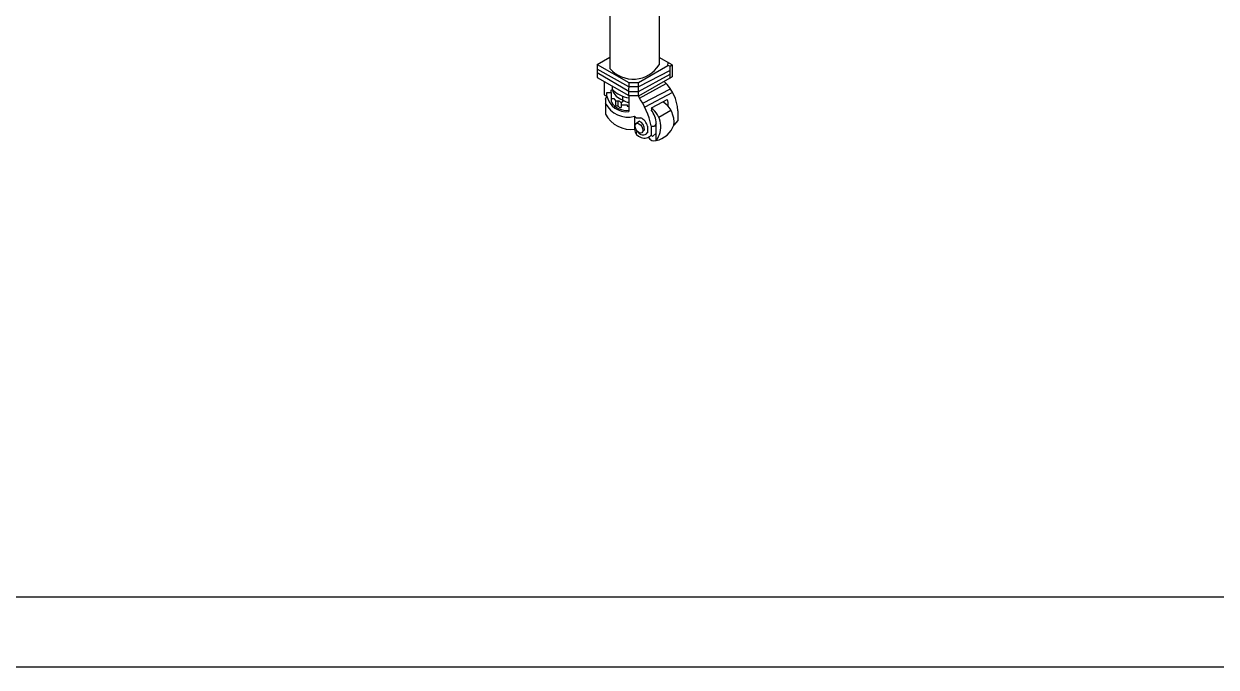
# Model space of a CAD drawing. Header units: millimetres. Extents: x 193 to 490, y 603 to 1473.
# Drawn here: x 308.1 to 410.2, y 602.7 to 657.8 of the extents above; entities that cross this region are included whole.
import ezdxf

# ---------------------------------------------------------------- set-up
doc = ezdxf.new("R2010")
doc.units = ezdxf.units.MM

msp = doc.modelspace()

# ---------------------------------------------------------------- linework, layer by layer
for p, q in [((358.29, 660.34), (358.29, 654.01)), ((362.5, 660.44), (362.5, 654.32)), ((357.21, 654.35), (358.29, 654.98)), ((363.62, 654.31), (362.5, 654.96)), ((357.21, 654.35), (357.21, 653.24)), ((357.21, 654.35), (359.91, 652.79)), ((359.91, 652.42), (357.21, 653.96)), ((360.73, 652.79), (363.25, 654.25)), ((363.45, 653.83), (360.73, 652.42)), ((363.24, 654.24), (363.29, 654.51)), ((363.45, 654.21), (363.24, 654.25)), ((363.45, 654.21), (363.62, 654.31)), ((363.45, 653.14), (363.45, 654.21)), ((363.62, 654.31), (363.61, 653.29)), ((359.91, 652.02), (357.21, 653.62)), ((357.21, 653.24), (359.91, 651.68)), ((357.8, 652.9), (357.8, 651.74)), ((359.91, 652.79), (359.91, 652.35)), ((359.91, 652.79), (360.73, 652.79)), ((360.73, 652.02), (363.45, 653.53)), ((363.61, 653.29), (360.73, 651.63)), ((360.73, 651.63), (360.73, 652.79)), ((357.8, 651.74), (358.03, 651.63)), ((358.03, 651.63), (358.03, 651.95)), ((358.03, 651.95), (358.41, 651.95)), ((358.41, 652.15), (358.55, 652.23)), ((358.41, 651.95), (358.41, 652.15)), ((358.41, 651.95), (358.41, 651.15)), ((358.47, 652.51), (358.47, 652.22)), ((360.73, 652.42), (359.91, 652.42)), ((359.91, 651.68), (359.91, 652.35)), ((359.91, 652.02), (360.73, 652.02)), ((360.83, 651.47), (363.11, 652.71)), ((361.1, 651.02), (363.47, 652.27)), ((363.66, 651.96), (361.27, 650.7)), ((357.9, 651.39), (358.03, 651.63)), ((357.9, 651.39), (357.9, 650.09)), ((358.41, 651.43), (358.41, 651.43)), ((358.41, 651.43), (358.64, 651.43)), ((358.64, 651.43), (358.81, 651.2)), ((358.81, 651.13), (358.81, 651.2)), ((359, 651.2), (358.81, 651.2)), ((358.81, 650.83), (358.81, 651.13)), ((358.81, 650.83), (359, 650.77)), ((359, 650.77), (359, 651.2)), ((359.38, 651.14), (359.25, 651.06)), ((359.25, 651.06), (359.25, 650.67)), ((359.25, 650.89), (359.25, 650.89)), ((359.25, 650.89), (359.77, 650.89)), ((359.38, 651.63), (359.38, 651.14)), ((359.77, 650.89), (359.77, 650.78)), ((359.78, 650.78), (359.91, 650.78)), ((359.91, 651.68), (359.91, 650.31)), ((359.91, 651.68), (360.73, 651.68)), ((359.91, 650.78), (359.91, 650.78)), ((361.84, 650.62), (362.83, 651.15)), ((362.83, 651.15), (363.19, 651.35)), ((360.4, 649.91), (360.4, 648.8)), ((360.4, 649.91), (360.55, 649.78)), ((360.55, 649.78), (360.95, 649.78)), ((361.84, 650.62), (361.84, 650.45)), ((362.48, 649.82), (363.5, 650.44)), ((364.1, 650.38), (364.1, 649.55)), ((360.55, 649.3), (360.78, 649.49)), ((361.1, 648.61), (361.26, 648.74)), ((361.51, 649.07), (361.5, 648.5)), ((361.82, 649.1), (361.82, 648.29)), ((361.82, 649.07), (361.82, 649.07)), ((361.82, 649.07), (362.1, 649.07)), ((362.26, 649.29), (362.1, 649.07)), ((362.26, 648.28), (362.26, 649.29)), ((364.1, 649.55), (363.77, 649.15)), ((361.1, 648.61), (361.1, 648.61)), ((361.82, 648.29), (361.94, 648.18)), ((361.94, 648.18), (362.26, 648.45)), ((362.26, 647.83), (362.26, 648.28)), ((483.81, 608.71), (198.81, 608.71)), ((489.81, 602.71), (192.81, 602.71))]:
    msp.add_line(p, q)
for centre, radius, start, end in [((360.28, 655.71), 2.62, 220.5743, 327.9423), ((360.46, 650.21), 3.65, 2.6169, 47.4214), ((360.37, 654.13), 2.69, 225.1864, 260.2809), ((359.66, 652.5), 1.2, 194.3615, 256.5036), ((359.85, 652.03), 2.19, 206.9003, 284.6932), ((359.71, 652.03), 1.73, 193.3397, 276.6832), ((359.71, 651.92), 1.51, 210.8599, 277.821), ((359, 650.91), 0.292, 31.5687, 90.0919), ((359.19, 650.88), 0.224, 209.5242, 284.1164), ((359.88, 651.81), 0.694, 224.2981, 273.0066), ((354.94, 647.6), 7.05, 12.2982, 34.7849), ((361.68, 649.38), 2.11, 353.7212, 57.0194), ((362.62, 651), 0.671, 341.37, 31.8144), ((360.12, 651.31), 2.53, 208.6246, 277.6734), ((360.38, 648.75), 1.18, 15.617, 60.9548), ((360.66, 649.01), 1.99, 323.5165, 53.8329), ((360.22, 649.2), 2.04, 2.4141, 37.7568), ((361.23, 648.87), 0.83, 185.4583, 315.6215), ((360.48, 648.77), 0.786, 358.1984, 67.1934), ((361.8, 649.88), 2.1, 282.57, 339.7155), ((360.67, 648.45), 0.144, 91.7557, 195.6092), ((361.11, 648.78), 0.476, 202.0807, 325.1684), ((362.08, 648.32), 0.519, 201.614, 290.1922)]:
    msp.add_arc(centre, radius, start, end)
msp.add_ellipse((360.78, 648.89), major_axis=(0.233, -0.404), ratio=0.57735)

doc.saveas('drawing.dxf')
